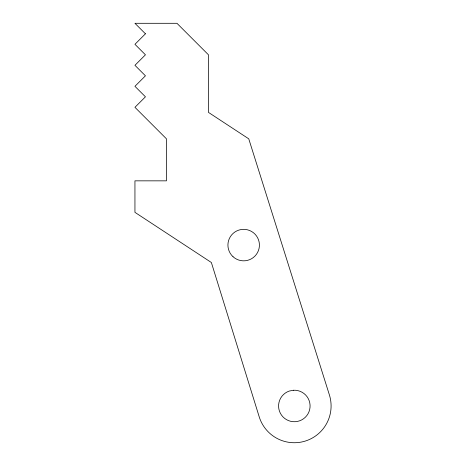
<?xml version="1.0" encoding="UTF-8"?>
<svg xmlns="http://www.w3.org/2000/svg" width="466" height="466" viewBox="0 0 466 466"><rect width="100%" height="100%" fill="white"/><g stroke="black" fill="none" stroke-linecap="round" stroke-linejoin="round"><path stroke-width="0.7" d="M145.444 33.802L134.942 44.305L145.444 54.807L134.942 65.31L145.444 75.812L134.942 86.315L145.444 96.817L134.942 107.32L166.449 138.827L166.449 180.843L134.942 180.843L134.942 212.35L211.366 262.504L259.271 417.018A36.762 36.762 0 0 0 305.376 441.04A36.762 36.762 0 0 0 329.398 394.935L248.751 138.827L208.459 112.388L208.459 54.807L176.952 23.3L134.942 23.3L145.444 33.802M293.341 390.252L289.304 391.044A15.757 15.757 0 0 0 282.926 416.843A15.757 15.757 0 0 0 309.005 411.717A15.757 15.757 0 0 0 293.341 390.252M233.023 256.702A15.757 15.757 0 0 0 259.049 248.506A15.757 15.757 0 0 0 238.941 230.064A15.757 15.757 0 0 0 233.023 256.702"/></g></svg>
